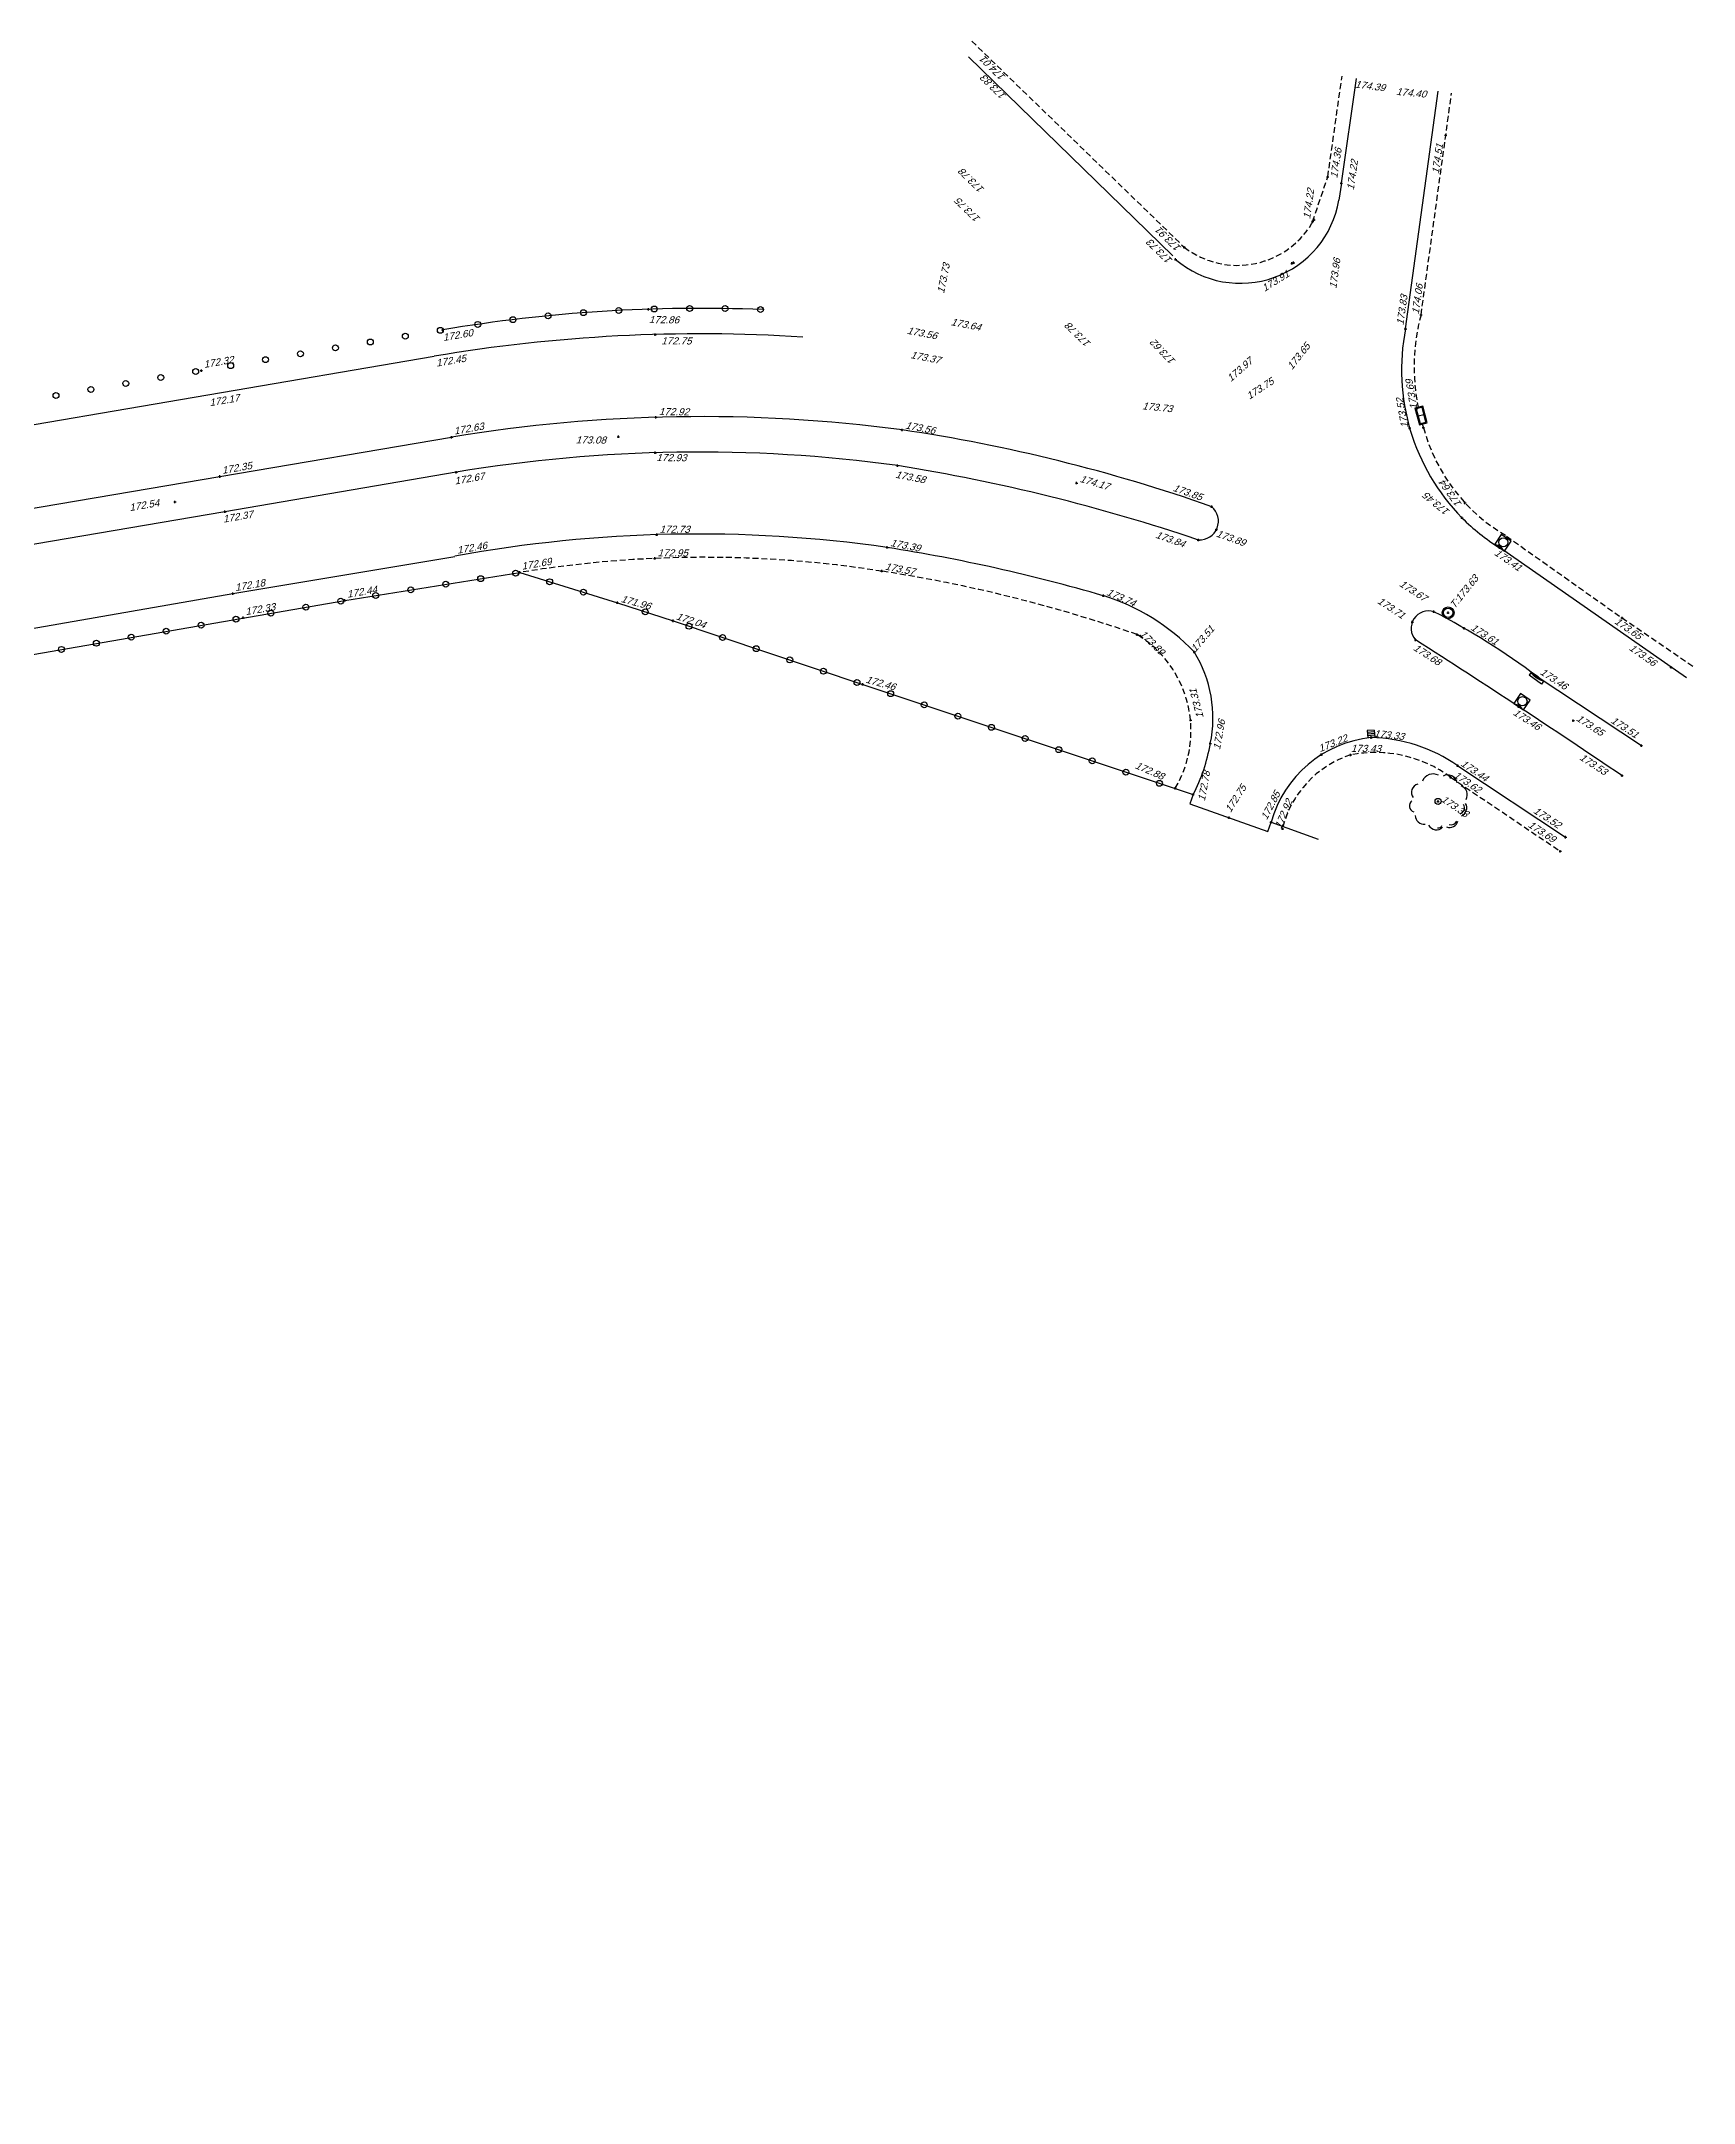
# Model space of a CAD drawing. Header units: metres. Extents: x 1633075 to 1634601, y 8175308 to 8177203.
# Drawn here: x 1634344 to 1634483.9, y 8176495.6 to 8176670.1 of the extents above; entities that cross this region are included whole.
import ezdxf

# ---------------------------------------------------------------- set-up
doc = ezdxf.new("R2010")
doc.units = ezdxf.units.M
doc.header["$LTSCALE"] = 2
doc.header["$PDMODE"] = 2
doc.header["$PDSIZE"] = 0.1
doc.linetypes.add('CACHE', pattern=[0.375, 0.25, -0.125])
doc.linetypes.add('CONTINU', pattern=[0])
for name, color, linetype in [('C15785 - ALLEE', 7, 'CACHE'), ('C15785 - ASSAINIS', 6, 'Continuous'), ('C15785 - BORDURES', 7, 'CONTINU'), ('C15785 - CLOTURES', 3, 'Continuous'), ('C15785 - POINT 2D', 7, 'Continuous'), ('C15785 - PTT', 3, 'Continuous'), ('C15785 - VEGET', 3, 'Continuous'), ('C15785 - Z', 7, 'Continuous')]:
    doc.layers.add(name, color=color, linetype=linetype)
doc.styles.get("Standard").update_dxf_attribs({"font": 'arial.ttf'})

# ---------------------------------------------------------------- blocks, each defined once
blk = doc.blocks.new('R')
blk.add_circle((0, 0, 0), 0.25)
blk = doc.blocks.new('ARBN')
blk.add_circle((0, 0), 0.0517)
for centre, radius, start, end in [((-0.088, 0.27), 0.194, 62.9289, 157.9234), ((0.159, 0.288), 0.162, 10.5515, 118.7684), ((-0.381, -0.079), 0.106, 125.5548, 253.3512), ((-0.313, 0.149), 0.141, 102.3806, 218.1519), ((0.33, 0.115), 0.163, 331.4172, 69.7614), ((-0.236, -0.237), 0.15, 182.2997, 276.8338), ((0.202, -0.304), 0.137, 247.1419, 348.9634), ((0.221, -0.292), 0.104, 254.316, 338.7253), ((0.342, -0.106), 0.104, 287.358, 32.9391), ((0.335, -0.105), 0.151, 294.7172, 29.5061), ((-0.027, -0.335), 0.147, 208.1993, 316.9403), ((0.007, -0.38), 0.0689, 259.4414, 333.9219)]:
    blk.add_arc(centre, radius, start, end)
blk = doc.blocks.new('*X35')
at = {"color": 0}
for p, q in [((205.02, 147.73), (205.01, 147.73)), ((205.02, 147.73), (205.04, 147.74)), ((205.06, 147.73), (205.04, 147.75)), ((205.07, 147.73), (205.11, 147.77)), ((205.11, 147.73), (205.08, 147.76)), ((205.11, 147.73), (205.18, 147.79)), ((205.15, 147.73), (205.11, 147.77)), ((205.2, 147.73), (205.14, 147.78)), ((205.16, 147.73), (205.24, 147.81)), ((205.24, 147.73), (205.18, 147.79)), ((205.2, 147.73), (205.3, 147.82)), ((205.29, 147.73), (205.21, 147.8)), ((205.25, 147.73), (205.35, 147.84)), ((205.33, 147.73), (205.25, 147.81)), ((205.38, 147.73), (205.28, 147.82)), ((205.29, 147.73), (205.41, 147.84)), ((205.42, 147.73), (205.32, 147.83)), ((205.33, 147.73), (205.46, 147.85)), ((205.47, 147.73), (205.36, 147.84)), ((205.38, 147.73), (205.51, 147.86)), ((205.51, 147.73), (205.4, 147.84)), ((205.42, 147.73), (205.56, 147.86)), ((205.56, 147.73), (205.43, 147.85)), ((205.47, 147.73), (205.61, 147.86)), ((205.6, 147.73), (205.48, 147.85)), ((205.51, 147.73), (205.65, 147.86)), ((205.65, 147.73), (205.52, 147.86)), ((205.56, 147.73), (205.69, 147.86)), ((205.69, 147.73), (205.56, 147.86)), ((205.6, 147.73), (205.74, 147.86)), ((205.74, 147.73), (205.6, 147.86)), ((205.65, 147.73), (205.78, 147.86)), ((205.78, 147.73), (205.65, 147.86)), ((205.83, 147.73), (205.69, 147.86)), ((205.69, 147.73), (205.82, 147.85)), ((205.87, 147.73), (205.74, 147.86)), ((205.74, 147.73), (205.86, 147.85)), ((205.78, 147.73), (205.9, 147.84)), ((205.92, 147.73), (205.79, 147.86)), ((205.83, 147.73), (205.94, 147.84)), ((205.96, 147.73), (205.84, 147.85)), ((205.87, 147.73), (205.98, 147.83)), ((206.01, 147.73), (205.89, 147.85)), ((205.92, 147.73), (206.01, 147.82)), ((206.05, 147.73), (205.94, 147.84)), ((205.96, 147.73), (206.05, 147.81)), ((206.1, 147.73), (206, 147.83)), ((206.01, 147.73), (206.09, 147.8)), ((206.05, 147.73), (206.12, 147.79)), ((206.14, 147.73), (206.06, 147.81)), ((206.1, 147.73), (206.15, 147.78)), ((206.19, 147.73), (206.12, 147.79)), ((206.14, 147.73), (206.19, 147.77)), ((206.23, 147.73), (206.18, 147.77)), ((206.19, 147.73), (206.22, 147.76)), ((206.23, 147.73), (206.25, 147.75)), ((206.28, 147.73), (206.26, 147.74)), ((206.28, 147.73), (206.28, 147.73))]:
    blk.add_line(p, q, dxfattribs=at)
blk = doc.blocks.new('TAMPON')
blk.add_circle((0, 0), 0.5)

msp = doc.modelspace()

# ---------------------------------------------------------------- linework, layer by layer
at = {"layer": 'C15785 - ALLEE'}
for points in [[(1634422.76, 8176670.13), (1634440.75, 8176652.68)], [(1634451.62, 8176654.85), (1634452.9, 8176658.65), (1634454.11, 8176667.18)], [(1634460.8, 8176646.96), (1634463.38, 8176665.73)], [(1634468.02, 8176628.23), (1634477.82, 8176621.29), (1634483.89, 8176617.15)], [(1634463.3, 8176607.81), (1634472.58, 8176601.54)]]:
    msp.add_lwpolyline(points, dxfattribs=at)
for centre, radius, start, end in [((1634445.25, 8176658.53), 7.38, 232.4358, 331.4746), ((1634477.33, 8176642.53), 17.12, 164.9994, 191.4632), ((1634477.33, 8176642.53), 17.12, 196.3671, 197.4077), ((1634475.58, 8176641.29), 15.08, 194.9012, 239.9517), ((1634400.15, 8176530.5), 95.93, 81.0119, 99.3941), ((1634396.41, 8176503.63), 123.06, 70.8625, 81.2479), ((1634431.78, 8176611.74), 9.54, 329.344, 58.6257), ((1634457.54, 8176601.41), 8.72, 108.1605, 166.4175), ((1634456.92, 8176599.09), 10.81, 53.8143, 101.1705)]:
    msp.add_arc(centre, radius, start, end, dxfattribs=at)
at = {"layer": 'C15785 - ASSAINIS'}
for p, q in [((1634467.59, 8176628.36), (1634467.03, 8176627.53)), ((1634468.42, 8176627.79), (1634467.59, 8176628.36)), ((1634467.03, 8176627.53), (1634467.85, 8176626.96)), ((1634467.85, 8176626.96), (1634468.42, 8176627.79)), ((1634470.11, 8176616.71), (1634469.94, 8176616.46)), ((1634470.99, 8176615.7), (1634469.94, 8176616.46)), ((1634471.17, 8176615.95), (1634470.11, 8176616.71)), ((1634470.42, 8176616.45), (1634470.41, 8176616.44)), ((1634471.17, 8176615.95), (1634470.99, 8176615.7)), ((1634469.21, 8176614.89), (1634468.65, 8176614.06)), ((1634468.65, 8176614.06), (1634469.48, 8176613.5)), ((1634470.04, 8176614.33), (1634469.21, 8176614.89)), ((1634469.48, 8176613.5), (1634470.04, 8176614.33)), ((1634456.82, 8176611.8), (1634456.23, 8176611.75)), ((1634456.23, 8176611.75), (1634456.28, 8176611.15)), ((1634456.84, 8176611.66), (1634456.24, 8176611.6)), ((1634456.85, 8176611.51), (1634456.25, 8176611.45)), ((1634456.87, 8176611.36), (1634456.27, 8176611.3)), ((1634456.88, 8176611.21), (1634456.28, 8176611.15)), ((1634456.82, 8176611.8), (1634456.88, 8176611.21))]:
    msp.add_line(p, q, dxfattribs=at)
msp.add_lwpolyline([(1634471.17, 8176615.95, -0.053174), (1634470.84, 8176616.06, -0.053174), (1634470.54, 8176616.23, -0.050004), (1634470.3, 8176616.45, -0.050004), (1634470.11, 8176616.71)], format="xyb", dxfattribs=at)
for centre, radius in [((1634467.76, 8176627.7), 0.389), ((1634463.09, 8176621.73), 0.4), ((1634469.38, 8176614.24), 0.389)]:
    msp.add_circle(centre, radius, dxfattribs=at)
for centre, start, end in [((1634466.9, 8176626.45), 32.618, 78.2541), ((1634468.53, 8176612.97), 33.2263, 78.8625)]:
    msp.add_arc(centre, 1.05, start, end, dxfattribs=at)
at = {"layer": 'C15785 - BORDURES'}
for points in [[(1634422.49, 8176668.82), (1634439.78, 8176651.95)], [(1634454.05, 8176658.12), (1634455.32, 8176666.97)], [(1634459.48, 8176645.78), (1634462.25, 8176665.9)], [(1634454.05, 8176658.12), (1634453.83, 8176656.66)], [(1634377.23, 8176643.44), (1634358.09, 8176640.16), (1634336.57, 8176636.48), (1634322.27, 8176633.99)], [(1634322.88, 8176627.09), (1634337.97, 8176629.7), (1634359.09, 8176633.27), (1634378.72, 8176636.6)], [(1634379.11, 8176633.63), (1634359.53, 8176630.28), (1634323.34, 8176624.12)], [(1634327.16, 8176617.68), (1634339.93, 8176619.83), (1634360.2, 8176623.35), (1634379, 8176626.51)], [(1634483.26, 8176616.21), (1634467.44, 8176627.25)], [(1634470.64, 8176616.33), (1634479.45, 8176610.48)], [(1634463.9, 8176608.78), (1634473.03, 8176602.73)]]:
    msp.add_lwpolyline(points, dxfattribs=at)
for centre, radius, start, end in [((1634445.5, 8176658.09), 8.46, 229.6145, 350.2604), ((1634399.8, 8176510.44), 134.91, 86.327, 99.6305), ((1634477.05, 8176642.31), 17.91, 168.8149, 224.4213), ((1634399.84, 8176509.73), 128.61, 82.3969, 99.4491), ((1634395.98, 8176496.84), 141.92, 70.615, 81.5397), ((1634399.68, 8176510.51), 124.83, 82.2633, 99.484), ((1634391.24, 8176477.65), 158.57, 71.348, 80.841), ((1634442.04, 8176629.5), 1.6, 267.0494, 49.3637), ((1634477.73, 8176643.46), 19.21, 225.4599, 237.5997), ((1634399.59, 8176514.91), 113.49, 81.8902, 100.4561), ((1634393.24, 8176484.03), 144.96, 73.7124, 81.1259), ((1634428.51, 8176605.89), 18.11, 43.7861, 72.7174), ((1634461.43, 8176620.42), 1.47, 71.814, 221.8564), ((1634433.71, 8176567.14), 61.51, 53.0962, 62.7346), ((1634043.61, 8175966.92), 774.23, 55.88819, 57.43637), ((1634432.6, 8176612.84), 10.58, 348.0537, 31.8187), ((1634427.93, 8176613.3), 15.26, 332.8462, 350.0007), ((1634457.59, 8176601.38), 9.84, 95.8908, 164.6217), ((1634456.19, 8176597.57), 13.61, 55.4743, 88.3768)]:
    msp.add_arc(centre, radius, start, end, dxfattribs=at)
at = {"layer": 'C15785 - CLOTURES'}
for p, q in [((1634392.75, 8176622.58), (1634397.47, 8176621.05)), ((1634441.22, 8176605.56), (1634447.82, 8176603.21))]:
    msp.add_line(p, q, dxfattribs=at)
msp.add_lwpolyline([(1634405.06, 8176647.4, 0.051858), (1634377.97, 8176645.69)], format="xyb", dxfattribs=at)
for points in [[(1634304.05, 8176432.56), (1634312.46, 8176456.67), (1634291.89, 8176507.64), (1634297.04, 8176570.81), (1634339.66, 8176617.59), (1634369.67, 8176622.78), (1634384.49, 8176625.15), (1634392.75, 8176622.58)], [(1634397.47, 8176621.05), (1634413.53, 8176615.67), (1634441.5, 8176606.34)], [(1634441.5, 8176606.34), (1634441.22, 8176605.56)], [(1634447.82, 8176603.21), (1634448.1, 8176603.99), (1634452.09, 8176602.55)]]:
    msp.add_lwpolyline(points, dxfattribs=at)
at = {"layer": 'C15785 - POINT 2D'}
for p in [(1634462.89, 8176662.16), (1634452.9, 8176658.65), (1634454.05, 8176658.12), (1634451.62, 8176654.85), (1634451.74, 8176655.01), (1634440.75, 8176652.68), (1634440.02, 8176651.65), (1634449.86, 8176651.32), (1634450, 8176651.37), (1634395.38, 8176647.43), (1634460.8, 8176646.96), (1634377.97, 8176645.69), (1634395.96, 8176645.29), (1634459.48, 8176645.78), (1634357.53, 8176642.24), (1634396.02, 8176638.29), (1634460.39, 8176639), (1634378.72, 8176636.6), (1634392.84, 8176636.64), (1634416.86, 8176637.21), (1634459.83, 8176637.39), (1634461, 8176637.41), (1634395.96, 8176635.28), (1634359.09, 8176633.27), (1634379.11, 8176633.63), (1634416.48, 8176634.2), (1634431.63, 8176632.71), (1634355.29, 8176631.12), (1634359.53, 8176630.28), (1634443.08, 8176630.71), (1634464.26, 8176629.78), (1634464.51, 8176631.04), (1634396.08, 8176628.34), (1634441.95, 8176627.89), (1634443.47, 8176628.78), (1634395.92, 8176626.34), (1634415.6, 8176627.26), (1634467.44, 8176627.25), (1634384.49, 8176625.15), (1634415.13, 8176625.26), (1634360.2, 8176623.35), (1634369.67, 8176622.78), (1634392.75, 8176622.58), (1634433.9, 8176623.18), (1634361.07, 8176621.31), (1634397.47, 8176621.05), (1634460.05, 8176620.94), (1634461.88, 8176621.82), (1634463.09, 8176621.73), (1634477.82, 8176621.29), (1634436.75, 8176619.89), (1634460.33, 8176619.44), (1634464.44, 8176620.42), (1634441.59, 8176618.42), (1634413.53, 8176615.67), (1634470.64, 8176616.33), (1634481.96, 8176617.12), (1634441.28, 8176612.64), (1634469.07, 8176613.78), (1634473.68, 8176612.6), (1634442.95, 8176610.65), (1634456.58, 8176611.17), (1634479.45, 8176610.48), (1634452.35, 8176609.71), (1634454.83, 8176609.69), (1634463.9, 8176608.78), (1634439.99, 8176606.87), (1634463.3, 8176607.81), (1634477.81, 8176607.95), (1634441.5, 8176606.34), (1634462.24, 8176605.76), (1634444.54, 8176604.38), (1634448.1, 8176603.99), (1634449.07, 8176603.45), (1634473.03, 8176602.73), (1634472.58, 8176601.54)]:
    msp.add_point(p, dxfattribs=at)
at = {"layer": 'C15785 - PTT'}
for p, q in [((1634460.94, 8176639.24), (1634460.28, 8176639.07)), ((1634460.28, 8176639.07), (1634460.66, 8176637.64)), ((1634460.88, 8176639.13), (1634460.39, 8176639.01)), ((1634460.39, 8176639.01), (1634460.72, 8176637.75)), ((1634461.04, 8176638.5), (1634460.56, 8176638.38)), ((1634461.2, 8176637.87), (1634460.88, 8176639.13)), ((1634461.31, 8176637.81), (1634460.94, 8176639.24)), ((1634460.66, 8176637.64), (1634461.31, 8176637.81)), ((1634460.72, 8176637.75), (1634461.2, 8176637.87))]:
    msp.add_line(p, q, dxfattribs=at)

# ---------------------------------------------------------------- block references
at = {"layer": 'C15785 - ASSAINIS'}
for name, p, rotation in [('TAMPON', (1634463.09, 8176621.73), 359.5000271160415), ('*X35', (1634723.85, 8176616.3), 144.3019334395395)]:
    msp.add_blockref(name, p, dxfattribs=dict(at, rotation=rotation))
at = {"layer": 'C15785 - CLOTURES'}
for p, rotation in [((1634386.89, 8176646.88), 185.6174617995283), ((1634389.88, 8176647.14), 184.3074906865773), ((1634392.87, 8176647.33), 182.9975195862135), ((1634395.87, 8176647.45), 181.6875485123982), ((1634398.87, 8176647.5), 180.3775774044744), ((1634401.87, 8176647.49), 179.0676062762433), ((1634404.87, 8176647.41), 177.7576351976326), ((1634374.8, 8176645.15), 9.567741561399382), ((1634377.76, 8176645.65), 9.567741561399382), ((1634380.93, 8176646.15), 188.2374039692577), ((1634383.91, 8176646.55), 186.9274329101366), ((1634365.92, 8176643.66), 9.567741561399382), ((1634368.88, 8176644.16), 9.567741561399382), ((1634371.84, 8176644.66), 9.567741561399382), ((1634354.09, 8176641.65), 9.727531828710818), ((1634357.05, 8176642.16), 9.727531828710818), ((1634360.01, 8176642.66), 9.567741561399382), ((1634362.96, 8176643.16), 9.567741561399382), ((1634345.22, 8176640.13), 9.727531828710818), ((1634348.18, 8176640.64), 9.727531828710818), ((1634351.13, 8176641.15), 9.727531828710818), ((1634378.22, 8176624.15), 9.070352559469086), ((1634381.18, 8176624.62), 9.070352559469086), ((1634384.14, 8176625.09), 9.070352559469086), ((1634387.02, 8176624.36), 342.7513019523062), ((1634369.33, 8176622.72), 9.811603789261474), ((1634372.29, 8176623.2), 9.070352559469086), ((1634375.26, 8176623.67), 9.070352559469086), ((1634389.88, 8176623.47), 342.7513019523062), ((1634357.51, 8176620.68), 9.811603789261474), ((1634360.46, 8176621.19), 9.811603789261474), ((1634363.42, 8176621.7), 9.811603789261474), ((1634366.38, 8176622.21), 9.811603789261474), ((1634395.11, 8176621.81, 0), 342.7513019523062), ((1634398.82, 8176620.59), 341.4833975670405), ((1634348.64, 8176619.15), 9.811603789261474), ((1634351.59, 8176619.66), 9.811603789261474), ((1634354.55, 8176620.17), 9.811603789261474), ((1634401.66, 8176619.64), 341.4833975670405), ((1634345.68, 8176618.63), 9.811603789261474), ((1634404.51, 8176618.69), 341.4833975670405), ((1634407.35, 8176617.74), 341.4833975670405), ((1634410.2, 8176616.78), 341.4833975670405), ((1634413.04, 8176615.83), 341.4833975670405), ((1634415.89, 8176614.88), 341.5603087511337), ((1634418.73, 8176613.93), 341.5603087511337), ((1634421.58, 8176612.98), 341.5603087511337), ((1634424.42, 8176612.03), 341.5603087511337), ((1634427.27, 8176611.09), 341.5603087511337), ((1634430.12, 8176610.14), 341.5603087511337), ((1634432.96, 8176609.19), 341.5603087511337), ((1634435.81, 8176608.24), 341.5603087511337), ((1634438.65, 8176607.29), 341.5603087511337)]:
    msp.add_blockref('R', p, dxfattribs=dict(at, rotation=rotation))
at = {"layer": 'C15785 - VEGET', "xscale": 5.000000000049638, "yscale": 5.000000000049638, "zscale": 5.000000000049638, "rotation": 359.5000271373384}
msp.add_blockref('ARBN', (1634462.24, 8176605.76), dxfattribs=at)

# ---------------------------------------------------------------- texts
at = {"layer": 'C15785 - Z', "oblique": 18}
for s, rotation, p in [(' 174.01', 495.6378, (1634425.84, 8176666.96, 174)), (' 173.83', 495.6378, (1634425.9, 8176665.36, 173.83)), (' 174.39', 712.5624, (1634454.94, 8176666.24, 174.38)), (' 174.40', 714.5367, (1634458.43, 8176665.61, 174.4)), (' 174.36', 441.1691, (1634453.66, 8176658.26, 174.36)), (' 174.51', 441.9716, (1634462.27, 8176658.63, 174.51)), (' 173.78', 495.6378, (1634424.05, 8176657.44, 173.78)), (' 174.22', 442.0726, (1634455.07, 8176657.25, 174.22)), (' 174.22', 442.0726, (1634451.37, 8176654.81, 174.22)), (' 173.75', 495.6378, (1634423.72, 8176654.95, 173.75)), (' 173.91', 495.699, (1634440.71, 8176652.48, 173.91)), (' 173.73', 495.699, (1634439.97, 8176651.44, 173.73)), (' 173.73', 438.6533, (1634420.36, 8176648.5, 173.73)), (' 173.91', 392.2001, (1634447.35, 8176648.77, 173.91)), (' 173.96', 442.0726, (1634453.59, 8176648.92, 173.96)), (' 174.06', 441.9716, (1634460.57, 8176646.75, 174.06)), (' 173.83', 441.9716, (1634459.27, 8176645.83, 173.83)), (' 172.60', 369.6554, (1634377.8, 8176644.7, 172.6)), (' 172.86', 359.5, (1634395.18, 8176646.26, 172.86)), (' 173.56', 708.8882, (1634417.01, 8176645.41, 173.56)), (' 173.64', 708.8882, (1634420.72, 8176646.14, 173.64)), (' 173.78', 495.8161, (1634433.07, 8176644.39, 173.78)), (' 172.45', 369.6554, (1634377.22, 8176642.53, 172.45)), (' 172.75', 359.5, (1634396.23, 8176644.47, 172.75)), (' 173.37', 708.8882, (1634417.3, 8176643.35, 173.37)), (' 173.62', 494.0644, (1634440.24, 8176642.9, 173.62)), (' 173.65', 412.0156, (1634449.73, 8176642.07, 173.65)), (' 172.32', 369.6554, (1634357.54, 8176642.42, 172.32)), (' 173.97', 401.4166, (1634444.51, 8176641.09, 173.97)), (' 172.17', 369.6554, (1634358.03, 8176639.18, 172.17)), (' 173.75', 393.2743, (1634446.06, 8176639.63, 173.75)), (' 173.69', 459.5973, (1634460.53, 8176638.76, 173.69)), (' 172.92', 359.5, (1634396.02, 8176638.47, 172.92)), (' 173.73', 714.0778, (1634436.93, 8176638.99, 173.73)), (' 173.52', 460.4683, (1634459.77, 8176637.2, 173.52)), (' 172.63', 369.6554, (1634378.73, 8176636.78, 172.63)), (' 173.08', 359.5, (1634388.99, 8176636.08, 173.08)), (' 173.56', 708.8882, (1634416.86, 8176637.39, 173.56)), (' 172.93', 359.5, (1634395.81, 8176634.58, 172.93)), (' 172.35', 369.6554, (1634359.09, 8176633.45, 172.35)), (' 172.67', 369.6554, (1634378.78, 8176632.55, 172.67)), (' 173.58', 708.8882, (1634416.02, 8176633.22, 173.58)), (' 174.17', 703.8194, (1634431.63, 8176632.89, 174.17)), (' 172.54', 369.6554, (1634351.25, 8176630.3, 172.54)), (' 173.85', 700.5427, (1634439.51, 8176632.15, 173.85)), (' 173.45', 500.7412, (1634463.48, 8176630.2, 173.45)), (' 173.64', 485.3455, (1634464.42, 8176630.73, 173.63)), (' 172.37', 369.6554, (1634359.18, 8176629.32, 172.37)), (' 172.73', 359.5, (1634396.08, 8176628.52, 172.73)), (' 173.39', 708.8882, (1634415.6, 8176627.44, 173.39)), (' 173.84', 700.5427, (1634438.04, 8176628.18, 173.84)), (' 173.89', 700.5427, (1634443.17, 8176628.28, 173.89)), (' 172.46', 369.6554, (1634379, 8176626.69, 172.46)), (' 172.69', 369.6737, (1634384.46, 8176625.33, 172.69)), (' 172.95', 359.5, (1634395.92, 8176626.52, 172.95)), (' 173.41', 685.2954, (1634466.75, 8176626.81, 173.41)), (' 172.18', 369.6554, (1634360.2, 8176623.53, 172.18)), (' 173.57', 708.8882, (1634415.14, 8176625.44, 173.57)), (' T:173.63', 411.2674, (1634463.48, 8176621.84, 173.63)), (' 172.44', 369.6554, (1634369.68, 8176622.96, 172.44)), (' 171.96', 704.7344, (1634392.78, 8176622.72, 171.96)), (' 173.74', 696.3567, (1634433.9, 8176623.36, 173.74)), (' 173.71', 687.0661, (1634456.84, 8176622.71, 173.71)), (' 173.67', 687.0661, (1634458.7, 8176624.17, 173.67)), (' 172.33', 369.6554, (1634361.07, 8176621.49, 172.33)), (' 172.04', 701.7593, (1634397.45, 8176621.27, 172.04)), (' 173.65', 685.2954, (1634476.92, 8176621.01, 173.65)), (' 173.89', 675.0384, (1634436.75, 8176620.07, 173.89)), (' 173.51', 409.7804, (1634441.54, 8176618.18, 173.51)), (' 173.61', 687.0661, (1634464.75, 8176620.47, 173.61)), (' 173.68', 687.0661, (1634459.89, 8176618.75, 173.68)), (' 173.56', 684.8963, (1634478.16, 8176618.77, 173.56)), (' 172.46', 704.6394, (1634413.5, 8176615.89, 172.46)), (' 173.46', 686.9817, (1634470.61, 8176616.7, 173.46)), (' 173.31', 464.6508, (1634442.46, 8176612.65, 173.31)), (' 172.96', 439.8822, (1634443.73, 8176609.86, 172.96)), (' 173.46', 686.9817, (1634468.33, 8176613.27, 173.46)), (' 173.65', 686.9817, (1634473.68, 8176612.78, 173.65)), (' 173.51', 686.9817, (1634476.61, 8176612.6, 173.51)), (' 173.22', 381.9019, (1634452.03, 8176609.84, 173.22)), (' 173.43', 359.5, (1634454.61, 8176609.96, 173.43)), (' 173.33', 713.6224, (1634456.55, 8176611.26, 173.33)), (' 172.88', 696.3567, (1634436.31, 8176608.69, 172.88)), (' 173.44', 686.0614, (1634463.9, 8176608.96, 173.44)), (' 173.53', 686.9817, (1634473.96, 8176609.47, 173.53)), (' 172.78', 439.8822, (1634442.45, 8176605.51, 172.78)), (' 172.75', 417.4921, (1634444.54, 8176604.56, 172.75)), (' 173.62', 686.0614, (1634463.3, 8176607.99, 173.62)), (' 172.85', 422.6581, (1634447.62, 8176603.92, 172.85)), (' 172.92', 427.6108, (1634448.85, 8176603.18, 172.92)), (' 173.33', 686.0614, (1634462.24, 8176605.94, 173.33)), (' 173.69', 686.8806, (1634469.6, 8176603.77, 173.69)), (' 173.52', 686.8806, (1634470.05, 8176604.96, 173.51))]:
    msp.add_text(s, height=0.6, rotation=rotation, dxfattribs=at).set_placement(p)

doc.saveas('drawing.dxf')
